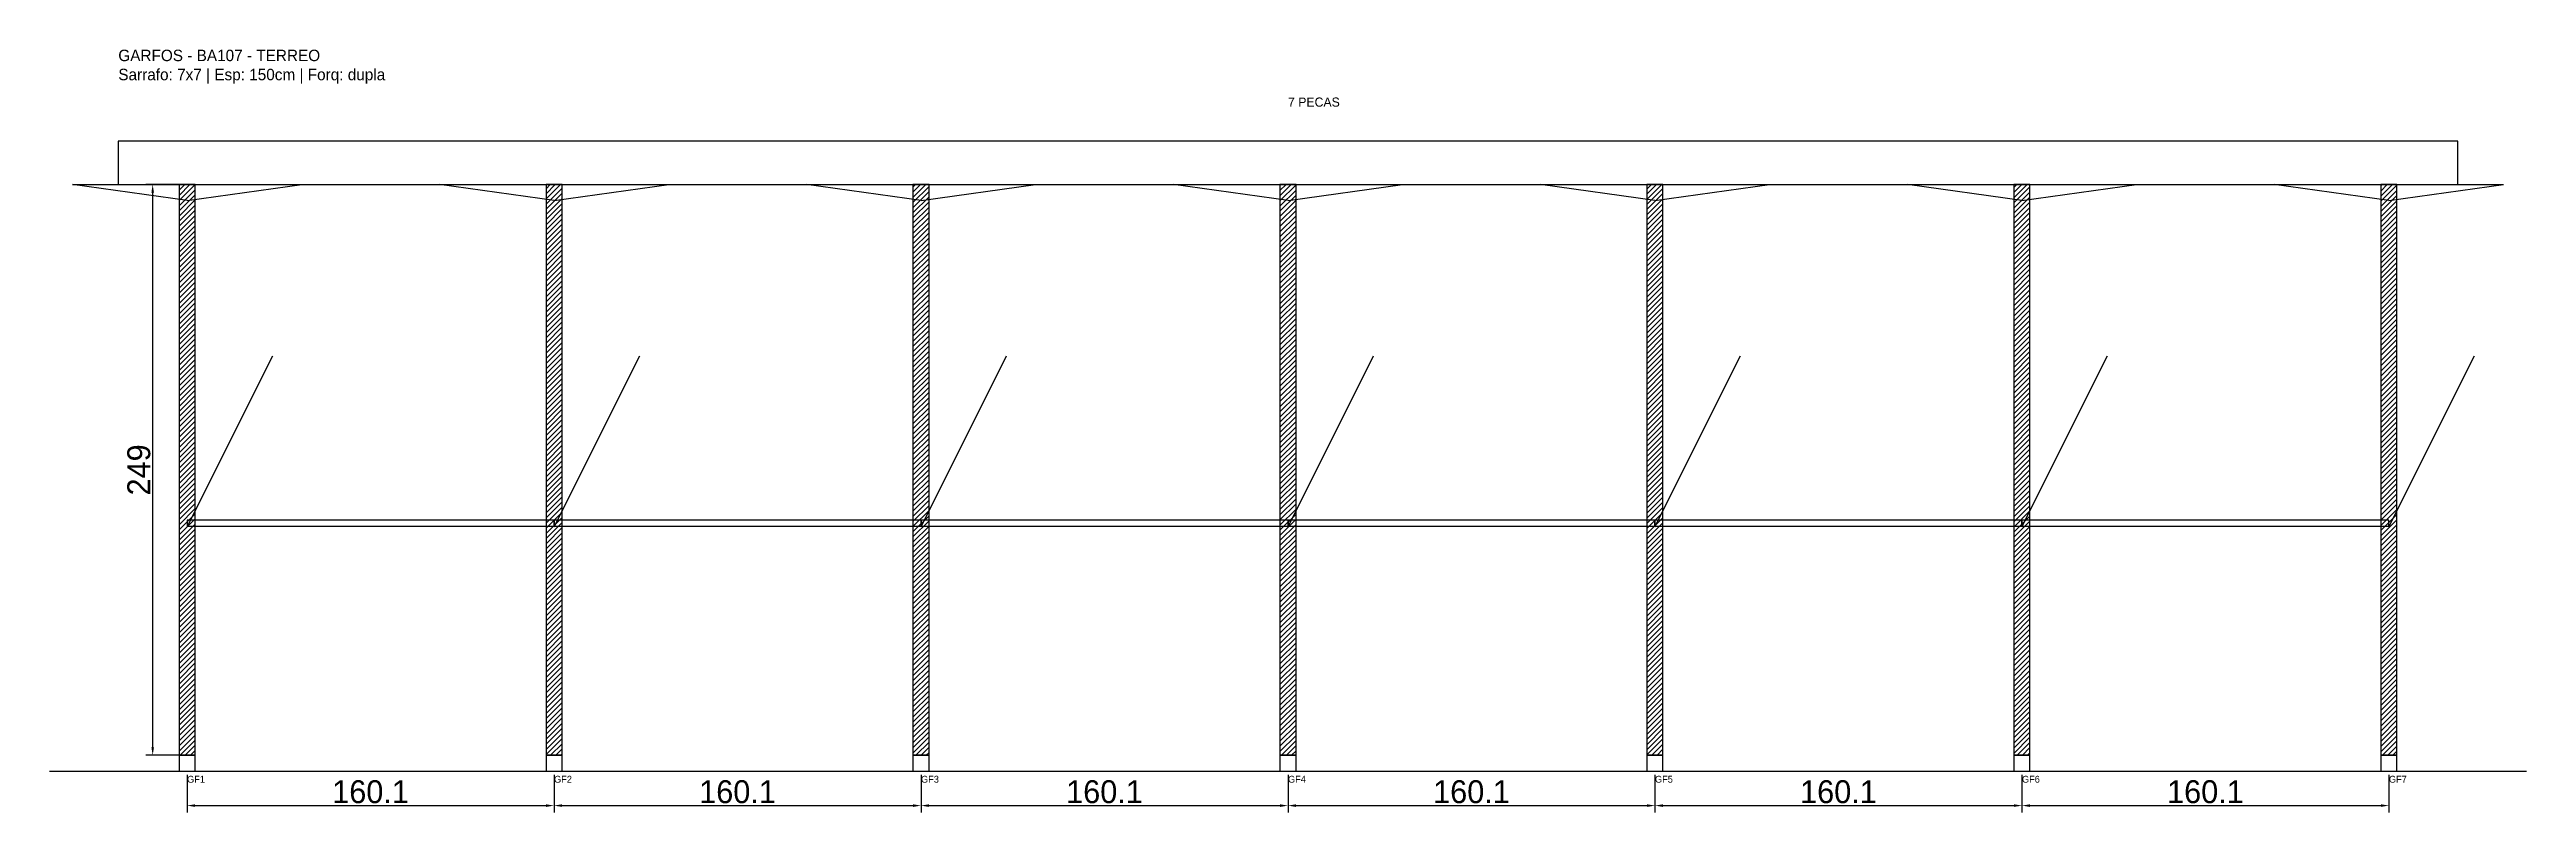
# Model space of a CAD drawing. Header units: metres. Extents: x -30 to 1051, y -25 to 308.
import ezdxf

# ---------------------------------------------------------------- set-up
doc = ezdxf.new("R2010")
doc.units = ezdxf.units.M
for name, color, linetype in [('BARRA_ANCORAGEM', 1, 'Continuous'), ('COTA', 241, 'Continuous'), ('GARFOS OK', 3, 'Continuous'), ('NOME DA VIGA', 6, 'Continuous'), ('SARR_7x7', 40, 'Continuous'), ('TIRAS REESCORAMENTO', 252, 'Continuous'), ('VIGAS', 3, 'Continuous')]:
    doc.layers.add(name, color=color, linetype=linetype)
doc.dimstyles.new('EZ DXF', dxfattribs={"dimtxt": 10, "dimasz": 3.5, "dimexe": 3, "dimexo": 1.5, "dimgap": 1, "dimtad": 1, "dimdec": 1, "dimdsep": 46, "dimcen": 2.5, "dimazin": 3, "dimtfac": 1, "dimtmove": 0, "dimatfit": 3})

msp = doc.modelspace()

# ---------------------------------------------------------------- hatches: boundary and pattern name
at = {"layer": 'COTA'}
h = msp.add_hatch(dxfattribs=at)
h.set_pattern_fill('ANSI31', scale=0.5)
h.paths.add_polyline_path([(26.5, 0), (33.5, 0), (33.5, 249), (26.5, 249)])
h = msp.add_hatch(dxfattribs=at)
h.set_pattern_fill('ANSI31', scale=0.5)
h.paths.add_polyline_path([(186.6, 0), (193.6, 0), (193.6, 249), (186.6, 249)])
h = msp.add_hatch(dxfattribs=at)
h.set_pattern_fill('ANSI31', scale=0.5)
h.paths.add_polyline_path([(346.69, 0), (353.69, 0), (353.69, 249), (346.69, 249)])
h = msp.add_hatch(dxfattribs=at)
h.set_pattern_fill('ANSI31', scale=0.5)
h.paths.add_polyline_path([(506.79, 0), (513.79, 0), (513.79, 249), (506.79, 249)])
h = msp.add_hatch(dxfattribs=at)
h.set_pattern_fill('ANSI31', scale=0.5)
h.paths.add_polyline_path([(666.88, 0), (673.88, 0), (673.88, 249), (666.88, 249)])
h = msp.add_hatch(dxfattribs=at)
h.set_pattern_fill('ANSI31', scale=0.5)
h.paths.add_polyline_path([(826.98, 0), (833.98, 0), (833.98, 249), (826.98, 249)])
h = msp.add_hatch(dxfattribs=at)
h.set_pattern_fill('ANSI31', scale=0.5)
h.paths.add_polyline_path([(987.07, 0), (994.07, 0), (994.07, 249), (987.07, 249)])

# ---------------------------------------------------------------- linework, layer by layer
at = {"layer": 'BARRA_ANCORAGEM'}
for p, q in [((30, 99.6), (67.35, 174.3)), ((190.1, 99.6), (227.45, 174.3)), ((350.19, 99.6), (387.54, 174.3)), ((510.29, 99.6), (547.64, 174.3)), ((670.38, 99.6), (707.73, 174.3)), ((830.48, 99.6), (867.83, 174.3)), ((990.57, 99.6), (1027.92, 174.3))]:
    msp.add_line(p, q, dxfattribs=at)
at = {"layer": 'GARFOS OK'}
for p, q in [((30, 242), (-20, 249)), ((-20, 249), (80, 249)), ((30, 242), (80, 249)), ((190.1, 242), (140.1, 249)), ((140.1, 249), (240.1, 249)), ((190.1, 242), (240.1, 249)), ((350.19, 242), (300.19, 249)), ((300.19, 249), (400.19, 249)), ((350.19, 242), (400.19, 249)), ((510.29, 242), (460.29, 249)), ((460.29, 249), (560.29, 249)), ((510.29, 242), (560.29, 249)), ((670.38, 242), (620.38, 249)), ((620.38, 249), (720.38, 249)), ((670.38, 242), (720.38, 249)), ((830.48, 242), (780.48, 249)), ((780.48, 249), (880.48, 249)), ((830.48, 242), (880.48, 249)), ((990.57, 242), (940.57, 249)), ((940.57, 249), (1040.57, 249)), ((990.57, 242), (1040.57, 249))]:
    msp.add_line(p, q, dxfattribs=at)
at = {"layer": 'GARFOS OK', "linetype": 'CONTINUOUS'}
msp.add_line((-30, -7), (1050.57, -7), dxfattribs=at)
at = {"layer": 'GARFOS OK'}
for points in [[(26.5, 0), (33.5, 0), (33.5, 249), (26.5, 249), (26.5, 0)], [(186.6, 0), (193.6, 0), (193.6, 249), (186.6, 249), (186.6, 0)], [(346.69, 0), (353.69, 0), (353.69, 249), (346.69, 249), (346.69, 0)], [(506.79, 0), (513.79, 0), (513.79, 249), (506.79, 249), (506.79, 0)], [(666.88, 0), (673.88, 0), (673.88, 249), (666.88, 249), (666.88, 0)], [(826.98, 0), (833.98, 0), (833.98, 249), (826.98, 249), (826.98, 0)], [(987.07, 0), (994.07, 0), (994.07, 249), (987.07, 249), (987.07, 0)]]:
    msp.add_lwpolyline(points, dxfattribs=at)
at = {"layer": 'SARR_7x7'}
for points in [[(26.5, -7), (33.5, -7), (33.5, 0), (26.5, 0), (26.5, -7)], [(186.6, -7), (193.6, -7), (193.6, 0), (186.6, 0), (186.6, -7)], [(346.69, -7), (353.69, -7), (353.69, 0), (346.69, 0), (346.69, -7)], [(506.79, -7), (513.79, -7), (513.79, 0), (506.79, 0), (506.79, -7)], [(666.88, -7), (673.88, -7), (673.88, 0), (666.88, 0), (666.88, -7)], [(826.98, -7), (833.98, -7), (833.98, 0), (826.98, 0), (826.98, -7)], [(987.07, -7), (994.07, -7), (994.07, 0), (987.07, 0), (987.07, -7)]]:
    msp.add_lwpolyline(points, dxfattribs=at)
at = {"layer": 'TIRAS REESCORAMENTO'}
for points in [[(30, 100), (190.1, 100), (190.1, 102.5), (30, 102.5), (30, 100)], [(190.1, 100), (350.19, 100), (350.19, 102.5), (190.1, 102.5), (190.1, 100)], [(350.19, 100), (510.29, 100), (510.29, 102.5), (350.19, 102.5), (350.19, 100)], [(510.29, 100), (670.38, 100), (670.38, 102.5), (510.29, 102.5), (510.29, 100)], [(670.38, 100), (830.48, 100), (830.48, 102.5), (670.38, 102.5), (670.38, 100)], [(830.48, 100), (990.57, 100), (990.57, 102.5), (830.48, 102.5), (830.48, 100)]]:
    msp.add_lwpolyline(points, dxfattribs=at)
at = {"layer": 'VIGAS'}
msp.add_lwpolyline([(0, 249), (1020.57, 249), (1020.57, 268), (0, 268), (0, 249)], dxfattribs=at)

# ---------------------------------------------------------------- texts
at = {"layer": 'NOME DA VIGA'}
for s, height, p in [('7 PECAS', 4, (510.29, 283)), ('GF1', 3, (30, -12)), ('GF2', 3, (190.1, -12)), ('GF3', 3, (350.19, -12)), ('GF4', 3, (510.29, -12)), ('GF5', 3, (670.38, -12)), ('GF6', 3, (830.48, -12)), ('GF7', 3, (990.57, -12))]:
    msp.add_text(s, height=height, dxfattribs=at).set_placement(p)
at = {"layer": 'NOME DA VIGA', "insert": (0, 293), "char_height": 5, "attachment_point": 7}
msp.add_mtext('GARFOS - BA107 - TERREO\\PSarrafo: 7x7 | Esp: 150cm | Forq: dupla', dxfattribs=at)

# ---------------------------------------------------------------- dimensions: what is measured, and where the dimension line sits
at = {"layer": 'COTA'}
msp.add_linear_dim(base=(15, 0), p1=(30, 0), p2=(30, 249), angle=90, dimstyle='EZ DXF', dxfattribs=at).render()
for base, p1, p2 in [((30, -22), (30, -7), (190.1, -7)), ((190.1, -22), (190.1, -7), (350.19, -7)), ((350.19, -22), (350.19, -7), (510.29, -7)), ((510.29, -22), (510.29, -7), (670.38, -7)), ((670.38, -22), (670.38, -7), (830.48, -7)), ((830.48, -22), (830.48, -7), (990.57, -7))]:
    msp.add_linear_dim(base=base, p1=p1, p2=p2, dimstyle='EZ DXF', dxfattribs=at).render()

doc.saveas('drawing.dxf')
